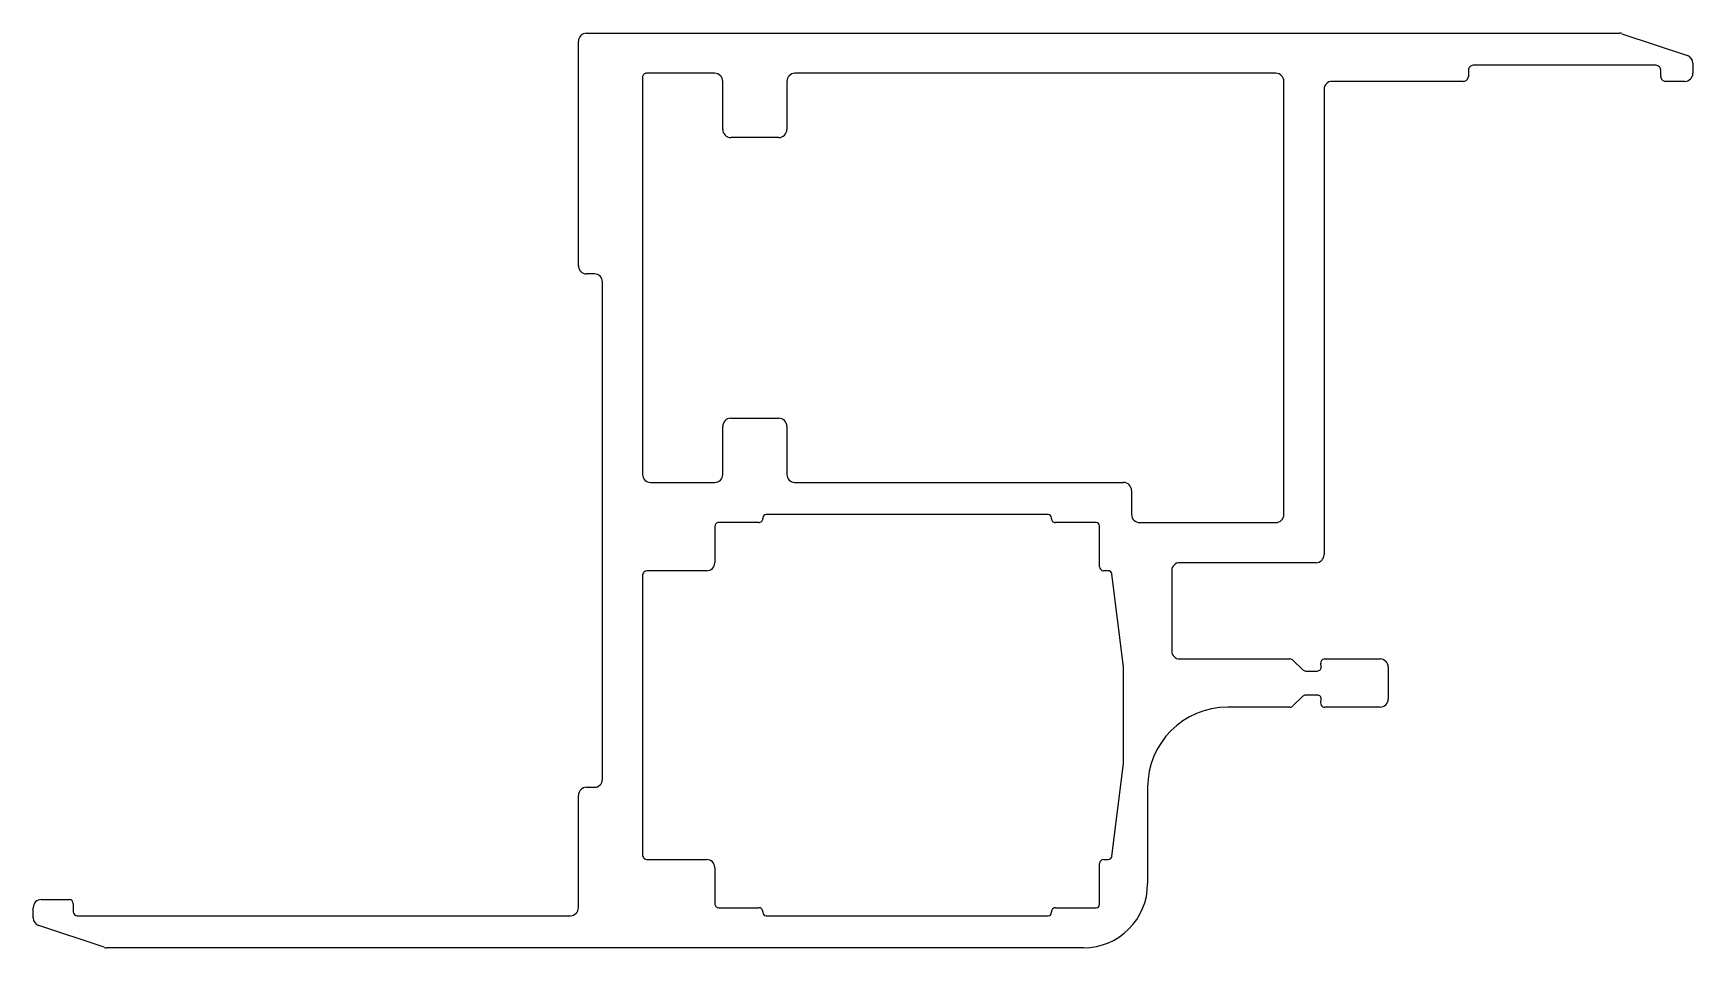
# Model space of a CAD drawing. Extents: x 493 to 597, y 719 to 776.
import ezdxf

# ---------------------------------------------------------------- set-up
doc = ezdxf.new("R2010")
doc.units = 0
doc.layers.get('0').update_dxf_attribs({"linetype": 'CONTINUOUS'})

msp = doc.modelspace()

# ---------------------------------------------------------------- linework, layer by layer
at = {"linetype": 'CONTINUOUS'}
for p, q in [((527.01, 761.49), (527.01, 775.49)), ((527.51, 775.99), (591.93, 775.99)), ((592.09, 775.96), (596.17, 774.6)), ((531.01, 773.24), (531.01, 748.49)), ((535.51, 773.49), (531.26, 773.49)), ((570.51, 773.49), (540.51, 773.49)), ((582.51, 773.69), (582.51, 773.29)), ((594.21, 773.99), (582.81, 773.99)), ((594.51, 773.29), (594.51, 773.69)), ((596.51, 774.13), (596.51, 773.49)), ((536.01, 769.99), (536.01, 772.99)), ((540.01, 772.99), (540.01, 769.99)), ((571.01, 745.99), (571.01, 772.99)), ((573.51, 772.49), (573.51, 743.49)), ((582.21, 772.99), (574.01, 772.99)), ((596.01, 772.99), (594.81, 772.99)), ((539.51, 769.49), (536.51, 769.49)), ((528.01, 760.99), (527.51, 760.99)), ((528.51, 729.49), (528.51, 760.49)), ((536.01, 748.49), (536.01, 751.49)), ((536.51, 751.99), (539.51, 751.99)), ((540.01, 751.49), (540.01, 748.49)), ((531.51, 747.99), (535.51, 747.99)), ((540.51, 747.99), (561.01, 747.99)), ((561.51, 747.49), (561.51, 745.99)), ((535.51, 745.24), (535.51, 742.99)), ((538.26, 745.49), (535.76, 745.49)), ((538.51, 745.79), (538.51, 745.74)), ((556.31, 745.99), (538.71, 745.99)), ((556.51, 745.74), (556.51, 745.79)), ((559.31, 745.49), (556.76, 745.49)), ((559.51, 742.74), (559.51, 745.29)), ((562.01, 745.49), (570.51, 745.49)), ((531.01, 742.19), (531.01, 724.79)), ((535.01, 742.49), (531.31, 742.49)), ((560.04, 742.49), (559.76, 742.49)), ((561, 736.51), (560.28, 742.27)), ((564.01, 742.49), (564.01, 737.49)), ((573.01, 742.99), (564.51, 742.99)), ((564.51, 736.99), (571.38, 736.99)), ((573.55, 736.99), (577.01, 736.99)), ((561.01, 730.51), (561.01, 736.47)), ((571.59, 736.9), (572.17, 736.33)), ((572.38, 736.24), (573.09, 736.24)), ((573.34, 736.53), (573.31, 736.7)), ((577.51, 736.49), (577.51, 734.49)), ((571.38, 733.99), (567.51, 733.99)), ((572.18, 734.67), (571.59, 734.08)), ((573.09, 734.74), (572.36, 734.74)), ((573.31, 734.28), (573.34, 734.45)), ((577.01, 733.99), (573.55, 733.99)), ((560.28, 724.71), (561, 730.47)), ((527.51, 728.99), (528.01, 728.99)), ((562.51, 728.99), (562.51, 722.99)), ((527.01, 721.49), (527.01, 728.49)), ((531.31, 724.49), (535.01, 724.49)), ((535.51, 723.99), (535.51, 721.74)), ((559.51, 721.69), (559.51, 724.24)), ((559.76, 724.49), (560.04, 724.49)), ((493.01, 720.85), (493.01, 721.49)), ((493.51, 721.99), (495.26, 721.99)), ((495.51, 721.74), (495.51, 721.24)), ((535.76, 721.49), (538.26, 721.49)), ((556.76, 721.49), (559.31, 721.49)), ((497.43, 719.02), (493.35, 720.38)), ((495.76, 720.99), (526.51, 720.99)), ((538.51, 721.24), (538.51, 721.19)), ((538.71, 720.99), (556.31, 720.99)), ((556.51, 721.19), (556.51, 721.24)), ((558.51, 718.99), (497.59, 718.99))]:
    msp.add_line(p, q, dxfattribs=at)
for centre, radius, start, end in [((527.51, 775.49), 0.5, 90.0001, 180), ((591.93, 775.49), 0.5, 71.5642, 90.0001), ((596.01, 774.13), 0.5, 359.9965, 71.5642), ((531.26, 773.24), 0.25, 89.9992, 180.0001), ((535.51, 772.99), 0.5, 359.9998, 89.9992), ((540.51, 772.99), 0.5, 90.0001, 179.9998), ((570.51, 772.99), 0.5, 0.0001, 90.0001), ((582.21, 773.29), 0.3, 270.0009, 0.0018), ((582.81, 773.69), 0.3, 89.9999, 180.0018), ((594.21, 773.69), 0.3, 359.9932, 89.9999), ((594.81, 773.29), 0.3, 179.9932, 270.0048), ((596.01, 773.49), 0.5, 270.0048, 359.9965), ((574.01, 772.49), 0.5, 90.0009, 179.9999), ((536.51, 769.99), 0.5, 179.9998, 269.9998), ((539.51, 769.99), 0.5, 269.9998, 359.9998), ((527.51, 761.49), 0.5, 180, 269.9964), ((528.01, 760.49), 0.5, 360, 89.9964), ((536.51, 751.49), 0.5, 89.9998, 179.9998), ((539.51, 751.49), 0.5, 359.9998, 89.9998), ((531.51, 748.49), 0.5, 180.0001, 269.9992), ((535.51, 748.49), 0.5, 269.9992, 359.9998), ((540.51, 748.49), 0.5, 179.9998, 269.9999), ((561.01, 747.49), 0.5, 359.9979, 89.9999), ((535.76, 745.24), 0.25, 90.0002, 180.0005), ((538.26, 745.74), 0.25, 270.0002, 0.0233), ((538.71, 745.79), 0.2, 89.9999, 180.0233), ((556.31, 745.79), 0.2, 359.9716, 89.9999), ((556.76, 745.74), 0.25, 179.9716, 270.0002), ((559.31, 745.29), 0.2, 0.0002, 90.0002), ((562.01, 745.99), 0.5, 179.9979, 270), ((570.51, 745.99), 0.5, 270, 0.0001), ((573.01, 743.49), 0.5, 270, 359.9999), ((531.31, 742.19), 0.3, 89.9992, 180), ((535.01, 742.99), 0.5, 269.9992, 0.0005), ((559.76, 742.74), 0.25, 180.0002, 269.9983), ((560.04, 742.24), 0.25, 7.126, 89.9983), ((564.51, 742.49), 0.5, 90, 180.0003), ((564.51, 737.49), 0.5, 180.0003, 270.0002), ((571.38, 736.69), 0.3, 44.999, 90.0002), ((573.55, 736.74), 0.25, 90.0006, 189.999), ((577.01, 736.49), 0.5, 0.001, 90.0006), ((560.71, 736.47), 0.3, 359.9995, 7.126), ((572.38, 736.54), 0.3, 224.999, 269.9991), ((573.09, 736.49), 0.25, 269.9991, 9.999), ((567.51, 728.99), 5, 90.0006, 179.9998), ((571.38, 734.29), 0.3, 270.0006, 314.9991), ((572.36, 734.49), 0.25, 89.9991, 134.9991), ((573.09, 734.49), 0.25, 349.9856, 89.9991), ((573.55, 734.24), 0.25, 169.9856, 270.0006), ((577.01, 734.49), 0.5, 270.0006, 0.001), ((560.71, 730.51), 0.3, 352.874, 359.9995), ((527.51, 728.49), 0.5, 89.9985, 179.9995), ((528.01, 729.49), 0.5, 269.9985, 360), ((531.31, 724.79), 0.3, 180, 270.0008), ((560.04, 724.74), 0.25, 270.0017, 352.874), ((535.01, 723.99), 0.5, 359.9995, 90.0008), ((559.76, 724.24), 0.25, 90.0017, 179.9998), ((558.51, 722.99), 4, 270, 359.9998), ((493.51, 721.49), 0.5, 89.9975, 180.0074), ((495.26, 721.74), 0.25, 0.0048, 89.9975), ((526.51, 721.49), 0.5, 270, 359.9995), ((535.76, 721.74), 0.25, 179.9995, 269.9998), ((538.26, 721.24), 0.25, 359.9767, 89.9998), ((556.76, 721.24), 0.25, 89.9998, 180.0284), ((559.31, 721.69), 0.2, 269.9998, 359.9998), ((493.51, 720.85), 0.5, 180.0074, 251.5657), ((495.76, 721.24), 0.25, 180.0048, 270), ((538.71, 721.19), 0.2, 179.9767, 270.0001), ((556.31, 721.19), 0.2, 270.0001, 0.0284), ((497.59, 719.49), 0.5, 251.5657, 270)]:
    msp.add_arc(centre, radius, start, end, dxfattribs=at)

doc.saveas('drawing.dxf')
